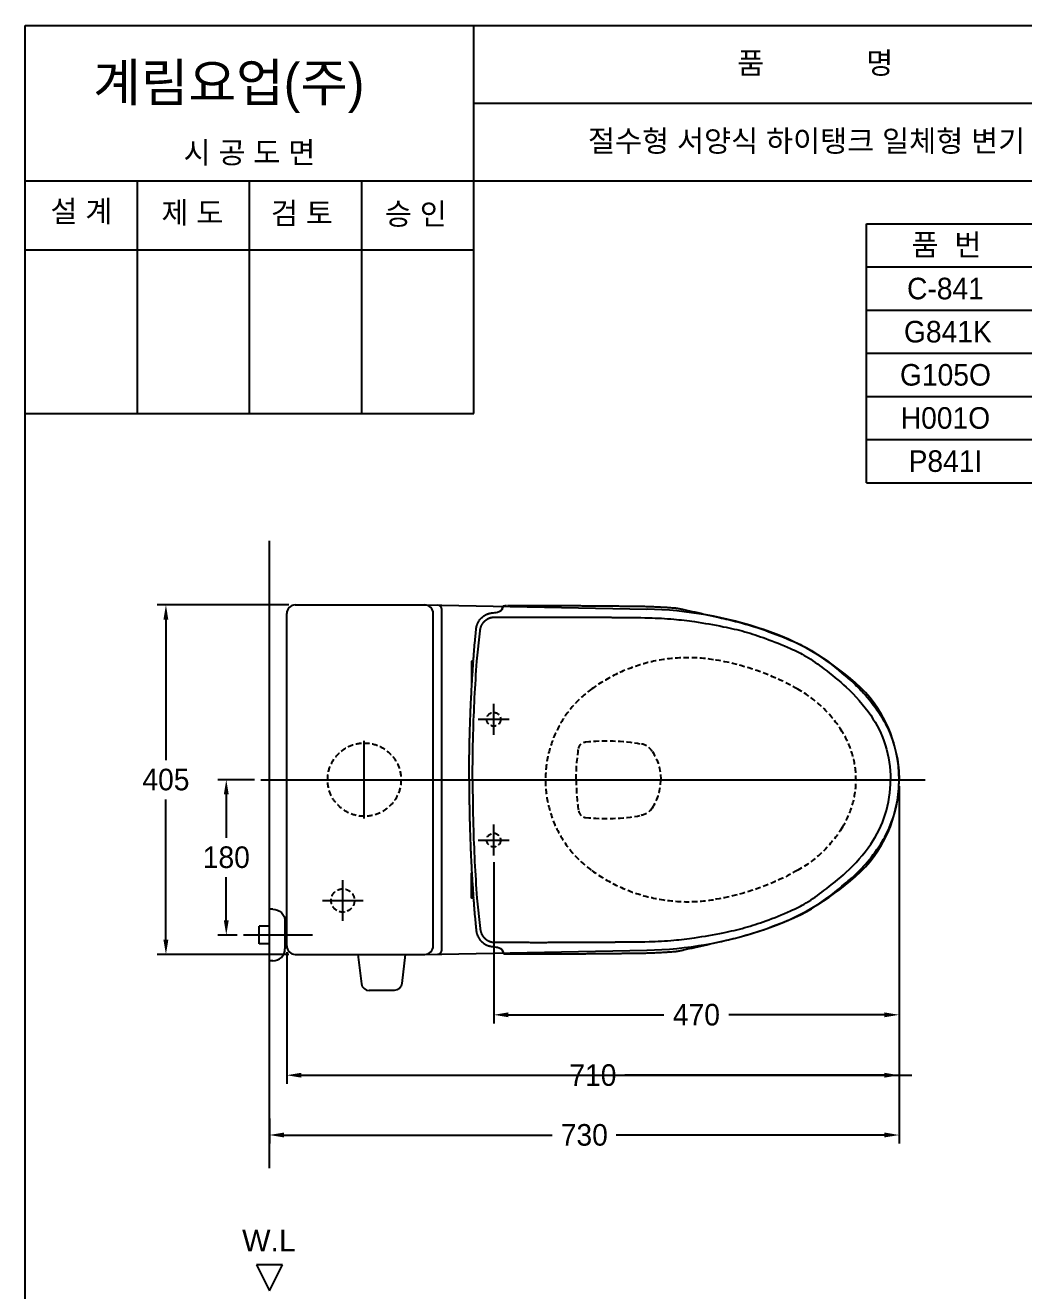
# Model space of a CAD drawing. Header units: millimetres. Extents: x 4660 to 14520, y -4429 to -1100.
# Drawn here: x 8820 to 9977, y -2566 to -1100 of the extents above; entities that cross this region are included whole.
import ezdxf
from ezdxf.enums import TextEntityAlignment as Align
from ezdxf.lldxf.tags import DXFTag

# ---------------------------------------------------------------- set-up
doc = ezdxf.new("R2010")
doc.units = ezdxf.units.MM
doc.linetypes.add('DASHED2', pattern=[9.525, 6.35, -3.175])
for name, color, linetype in [('TEXT', 7, 'Continuous'), ('내부선 및 부속', 4, 'Continuous'), ('도각라인', 255, 'Continuous'), ('외형선', 3, 'Continuous'), ('점선', 6, 'DASHED2'), ('중심선', 1, 'DASHED'), ('치수선', 7, 'Continuous')]:
    doc.layers.add(name, color=color, linetype=linetype)
doc.styles.add('____', font='')
doc.styles.add('타이틀', font='H2GTRM.TTF', dxfattribs={"height": 25})
doc.styles.get('____').set_extended_font_data('굴림')
tags = doc.linetypes.add('DASHDOT', pattern=[70, 31, -13, 13, -13]).pattern_tags.tags
tags[10:11] = [DXFTag(74, 4), DXFTag(75, 0), DXFTag(340, '0'), DXFTag(46, 0.0), DXFTag(50, 0.0), DXFTag(44, 0.0), DXFTag(45, 0.0)]
tags[8:9] = [DXFTag(74, 4), DXFTag(75, 0), DXFTag(340, '0'), DXFTag(46, 0.0), DXFTag(50, 0.0), DXFTag(44, 0.0), DXFTag(45, 0.0)]
tags[6:7] = [DXFTag(74, 4), DXFTag(75, 0), DXFTag(340, '0'), DXFTag(46, 0.0), DXFTag(50, 0.0), DXFTag(44, 0.0), DXFTag(45, 0.0)]
tags[4:5] = [DXFTag(74, 4), DXFTag(75, 0), DXFTag(340, '0'), DXFTag(46, 0.0), DXFTag(50, 0.0), DXFTag(44, 0.0), DXFTag(45, 0.0)]
tags = doc.linetypes.add('DASHED', pattern=[25.72, 12.86, -12.86]).pattern_tags.tags
tags[6:7] = [DXFTag(74, 4), DXFTag(75, 0), DXFTag(340, '0'), DXFTag(46, 0.0), DXFTag(50, 0.0), DXFTag(44, 0.0), DXFTag(45, 0.0)]
tags[4:5] = [DXFTag(74, 4), DXFTag(75, 0), DXFTag(340, '0'), DXFTag(46, 0.0), DXFTag(50, 0.0), DXFTag(44, 0.0), DXFTag(45, 0.0)]
doc.dimstyles.new('MSADIM', dxfattribs={"dimtxt": 33, "dimasz": 17, "dimexe": 10, "dimexo": 7.5, "dimgap": 10, "dimtad": 0, "dimtih": 1, "dimtoh": 1, "dimdec": 0, "dimzin": 1, "dimdsep": 46, "dimtxsty": '____', "dimcen": 11.25, "dimadec": 0, "dimazin": 0, "dimtfac": 1, "dimtdec": 0, "dimtix": 1, "dimtmove": 0, "dimatfit": 3, "dimfxl": 1, "dimtolj": 1, "dimtzin": 1, "dimarcsym": 0})

# ---------------------------------------------------------------- blocks, each defined once
blk = doc.blocks.new('*D29')
at = {"layer": '치수선', "color": 0, "linetype": 'Continuous', "lineweight": -2, "transparency": 16777216}
for p, q in [((9832.6, -1981.6), (9832.6, -2256.6)), ((9362.6, -2069.6), (9362.6, -2256.6)), ((9379.6, -2246.6), (9559.9, -2246.6)), ((9815.6, -2246.6), (9635.2, -2246.6))]:
    blk.add_line(p, q, dxfattribs=at)
at = {"layer": '치수선', "color": 0, "linetype": 'Continuous', "transparency": 16777216}
for points in [[(9379.6, -2243.8), (9379.6, -2249.4), (9362.6, -2246.6)], [(9815.6, -2243.8), (9815.6, -2249.4), (9832.6, -2246.6)]]:
    blk.add_solid(points, dxfattribs=at)
at = {"layer": '치수선', "color": 0, "linetype": 'Continuous', "transparency": 16777216, "insert": (9597.6, -2246.6), "char_height": 25, "attachment_point": 5, "style": '____'}
blk.add_mtext('\\A1;470', dxfattribs=at)
blk = doc.blocks.new('*D30')
at = {"layer": '치수선', "color": 0, "linetype": 'Continuous', "lineweight": -2, "transparency": 16777216}
for p, q in [((9832.6, -1981.6), (9832.6, -2326.6)), ((9122.6, -2174.1), (9122.6, -2326.6)), ((9139.6, -2316.6), (9440.4, -2316.6)), ((9815.6, -2316.6), (9514.7, -2316.6))]:
    blk.add_line(p, q, dxfattribs=at)
at = {"layer": '치수선', "color": 0, "linetype": 'Continuous', "transparency": 16777216}
for points in [[(9139.6, -2313.8), (9139.6, -2319.4), (9122.6, -2316.6)], [(9815.6, -2313.8), (9815.6, -2319.4), (9832.6, -2316.6)]]:
    blk.add_solid(points, dxfattribs=at)
at = {"layer": '치수선', "color": 0, "linetype": 'Continuous', "transparency": 16777216, "insert": (9477.6, -2316.6), "char_height": 25, "attachment_point": 5, "style": '____'}
blk.add_mtext('\\A1;710', dxfattribs=at)
blk = doc.blocks.new('*D31')
at = {"layer": '치수선', "color": 0, "linetype": 'Continuous', "lineweight": -2, "transparency": 16777216}
for p, q in [((9125.1, -1771.6), (8972.6, -1771.6)), ((8982.6, -1788.6), (8982.6, -1951.3)), ((8982.6, -2159.6), (8982.6, -1996.9)), ((9125.1, -2176.6), (8972.6, -2176.6))]:
    blk.add_line(p, q, dxfattribs=at)
at = {"layer": '치수선', "color": 0, "linetype": 'Continuous', "transparency": 16777216}
for points in [[(8979.7, -1788.6), (8985.4, -1788.6), (8982.6, -1771.6)], [(8979.7, -2159.6), (8985.4, -2159.6), (8982.6, -2176.6)]]:
    blk.add_solid(points, dxfattribs=at)
at = {"layer": '치수선', "color": 0, "linetype": 'Continuous', "transparency": 16777216, "insert": (8982.6, -1974.1), "char_height": 25, "attachment_point": 5, "style": '____'}
blk.add_mtext('\\A1;405', dxfattribs=at)
blk = doc.blocks.new('*D32')
at = {"layer": '치수선', "color": 0, "linetype": 'Continuous', "lineweight": -2, "transparency": 16777216}
for p, q in [((9085.1, -1974.1), (9042.6, -1974.1)), ((9052.6, -1991.1), (9052.6, -2041.3)), ((9052.6, -2137.1), (9052.6, -2087)), ((9065.1, -2154.1), (9042.6, -2154.1))]:
    blk.add_line(p, q, dxfattribs=at)
at = {"layer": '치수선', "color": 0, "linetype": 'Continuous', "transparency": 16777216}
for points in [[(9049.7, -1991.1), (9055.4, -1991.1), (9052.6, -1974.1)], [(9049.7, -2137.1), (9055.4, -2137.1), (9052.6, -2154.1)]]:
    blk.add_solid(points, dxfattribs=at)
at = {"layer": '치수선', "color": 0, "linetype": 'Continuous', "transparency": 16777216, "insert": (9052.6, -2064.1), "char_height": 25, "attachment_point": 5, "style": '____'}
blk.add_mtext('\\A1;180', dxfattribs=at)
blk = doc.blocks.new('*D34')
at = {"layer": '치수선', "color": 0, "linetype": 'Continuous', "lineweight": -2, "transparency": 16777216}
for p, q in [((9832.6, -2254.1), (9832.6, -2395.9)), ((9102.6, -2366.8), (9102.6, -2395.9)), ((9119.6, -2385.9), (9430.4, -2385.9)), ((9815.6, -2385.9), (9504.7, -2385.9))]:
    blk.add_line(p, q, dxfattribs=at)
at = {"layer": '치수선', "color": 0, "linetype": 'Continuous', "transparency": 16777216}
for points in [[(9119.6, -2383), (9119.6, -2388.7), (9102.6, -2385.9)], [(9815.6, -2383), (9815.6, -2388.7), (9832.6, -2385.9)]]:
    blk.add_solid(points, dxfattribs=at)
at = {"layer": '치수선', "color": 0, "linetype": 'Continuous', "transparency": 16777216, "insert": (9467.6, -2385.9), "char_height": 25, "attachment_point": 5, "style": '____'}
blk.add_mtext('\\A1;730', dxfattribs=at)

msp = doc.modelspace()

# ---------------------------------------------------------------- linework, layer by layer
at = {"layer": '내부선 및 부속'}
for p, q in [((9292.6, -2166.6), (9292.6, -1781.6)), ((9302.6, -2171.3), (9302.6, -1776.9))]:
    msp.add_line(p, q, dxfattribs=at)
at = {"layer": '내부선 및 부속', "linetype": 'Continuous'}
for p, q in [((9343.1, -1836.9), (9346.9, -1801.5)), ((9343.1, -2111.3), (9346.9, -2146.7)), ((9106.6, -2124.1), (9102.6, -2124.1)), ((9120.6, -2138.1), (9120.6, -2170.1)), ((9090.6, -2164.4), (9090.6, -2143.9)), ((9102.6, -2143.9), (9090.6, -2143.9)), ((9122.6, -2143.9), (9120.6, -2143.9)), ((9102.6, -2164.4), (9090.6, -2164.4)), ((9122.6, -2164.4), (9120.6, -2164.4)), ((9106.6, -2184.1), (9102.6, -2184.1)), ((9204.9, -2176.6), (9209.3, -2210.7)), ((9260.1, -2176.6), (9256.2, -2210.4)), ((9247.3, -2218.3), (9218.3, -2218.5))]:
    msp.add_line(p, q, dxfattribs=at)
at = {"layer": '내부선 및 부속', "linetype": 'Continuous', "flags": 128}
for points in [[(9106.6, -2124.1, -0.414214), (9120.6, -2138.1)], [(9256.2, -2210.4, -0.379025), (9247.3, -2218.3)]]:
    msp.add_lwpolyline(points, format="xyb", dxfattribs=at)
at = {"layer": '내부선 및 부속'}
for centre, radius, start, end in [((9282.6, -1781.6), 10, 0, 90), ((9297.6, -1776.9), 5, 0, 88.8892), ((9282.6, -2166.6), 10, 270, 0), ((9297.6, -2171.3), 5, 271.1108, 0)]:
    msp.add_arc(centre, radius, start, end, dxfattribs=at)
at = {"layer": '내부선 및 부속', "linetype": 'Continuous'}
for centre, radius, start, end in [((9106.6, -2170.1), 14, 270, 360), ((9218.2, -2209.5), 9, 187.3283, 270.36)]:
    msp.add_arc(centre, radius, start, end, dxfattribs=at)
for points, knots in [([(9360.9, -1780.8), (9362.9, -1780.6), (9366.3, -1780.2), (9370.4, -1778.9), (9372.6, -1776.9), (9373.3, -1774.8), (9373.7, -1773.6), (9373.9, -1772.9)], [0, 0, 0, 0, 0.365249, 0.602127, 0.767607, 0.87495, 1, 1, 1, 1]), ([(9370.3, -1778.5), (9371, -1778.1), (9371.5, -1777.7), (9372.2, -1776.8), (9372.4, -1776.3), (9373, -1774.6), (9373.2, -1773.8), (9373.4, -1773.3)], [0, 0, 0, 0, 0.27184, 0.27184, 0.635663, 0.635663, 1, 1, 1, 1]), ([(9504.4, -1786), (9517.1, -1786), (9539.5, -1786.2), (9569.9, -1787.6), (9598.6, -1791.2), (9626.1, -1796), (9653.8, -1802.2), (9679.7, -1810.9), (9703.5, -1820.3), (9726.5, -1831.5), (9747.7, -1847.1), (9774.2, -1868.3), (9800.2, -1897), (9818.8, -1933.9), (9822.4, -1960.5), (9822.6, -1974.1)], [0, 0, 0, 0, 0.093653, 0.164046, 0.223339, 0.306249, 0.368717, 0.431233, 0.506855, 0.556726, 0.618117, 0.699663, 0.805979, 0.899628, 1, 1, 1, 1]), ([(9583.1, -1776.9), (9587.3, -1777.8), (9600.9, -1780.9), (9621.7, -1785.6), (9650.6, -1792.3), (9669.8, -1798.2), (9681.6, -1802.6)], [0, 0, 0, 0, 0.127278, 0.411073, 0.628105, 1, 1, 1, 1]), ([(9681.6, -1802.6), (9693, -1806.8), (9708, -1812.6), (9726, -1821.4), (9744.9, -1833.2), (9763.8, -1848.2), (9782.8, -1864.6), (9796.7, -1879.4), (9811, -1897.9), (9823.6, -1921.8), (9830.8, -1947.3), (9832.6, -1965), (9832.6, -1974.1)], [0, 0, 0, 0, 0.150256, 0.1971, 0.246973, 0.425111, 0.493876, 0.556337, 0.675024, 0.781285, 0.887301, 1, 1, 1, 1]), ([(9338.1, -1974.1), (9338.1, -1956.5), (9338.4, -1938.9), (9339.6, -1893.2), (9341.1, -1865), (9343.1, -1836.9)], [0, 0, 0, 0, 0.384285, 0.384285, 1, 1, 1, 1]), ([(9338.1, -1974.1), (9338.1, -1991.7), (9338.4, -2009.3), (9339.6, -2055), (9341.1, -2083.2), (9343.1, -2111.3)], [0, 0, 0, 0, 0.384285, 0.384285, 1, 1, 1, 1]), ([(9504.4, -2162.2), (9517.1, -2162.2), (9539.5, -2162), (9569.9, -2160.6), (9598.6, -2157), (9626.1, -2152.2), (9653.8, -2146), (9679.7, -2137.4), (9703.5, -2127.9), (9726.5, -2116.7), (9747.7, -2101.1), (9774.2, -2079.9), (9800.2, -2051.3), (9818.8, -2014.4), (9822.4, -1987.7), (9822.6, -1974.1)], [0, 0, 0, 0, 0.093653, 0.164046, 0.223339, 0.306249, 0.368717, 0.431233, 0.506855, 0.556726, 0.618117, 0.699663, 0.805979, 0.899628, 1, 1, 1, 1]), ([(9681.6, -2145.6), (9693, -2141.4), (9708, -2135.6), (9726, -2126.8), (9744.9, -2115), (9763.8, -2100), (9782.8, -2083.6), (9796.7, -2068.8), (9811, -2050.4), (9823.6, -2026.5), (9830.8, -2001), (9832.6, -1983.3), (9832.6, -1974.1)], [0, 0, 0, 0, 0.150256, 0.1971, 0.246973, 0.425111, 0.493876, 0.556337, 0.675024, 0.781285, 0.887301, 1, 1, 1, 1]), ([(9583.1, -2171.3), (9587.3, -2170.4), (9600.9, -2167.4), (9621.7, -2162.6), (9650.6, -2155.9), (9669.8, -2150), (9681.6, -2145.6)], [0, 0, 0, 0, 0.127278, 0.411073, 0.628105, 1, 1, 1, 1]), ([(9360.9, -2167.4), (9362.9, -2167.6), (9366.3, -2168), (9370.4, -2169.4), (9372.6, -2171.3), (9373.3, -2173.5), (9373.7, -2174.6), (9373.9, -2175.3)], [0, 0, 0, 0, 0.365249, 0.602127, 0.767607, 0.87495, 1, 1, 1, 1]), ([(9370.3, -2169.7), (9371, -2170.1), (9371.5, -2170.5), (9372.2, -2171.4), (9372.4, -2171.9), (9373, -2173.6), (9373.2, -2174.4), (9373.4, -2174.9)], [0, 0, 0, 0, 0.27184, 0.27184, 0.635663, 0.635663, 1, 1, 1, 1])]:
    msp.add_open_spline(points, degree=3, knots=knots, dxfattribs=at)
for points, weights in [([(9373.4, -1773.3), (9373.4, -1772.9), (9373.9, -1772.9)], [1, 0.759584069252, 1]), ([(9373.9, -1772.8), (9374.1, -1772.7), (9374.3, -1772.6)], [1, 0.97375112772, 1]), ([(9374.3, -1772.6), (9375, -1772.5), (9375.7, -1772.4)], [1, 0.995997786522, 1]), ([(9378.5, -1772.3), (9427, -1772.2), (9475.4, -1772.5)], [1, 0.99998986721, 1]), ([(9475.4, -1772.5), (9499.6, -1772.7), (9523.8, -1773)], [1, 0.999997258186, 1]), ([(9523.8, -1773), (9548, -1773.1), (9572.2, -1775)], [1, 0.99938338995, 1]), ([(9342.8, -1796.4), (9345.3, -1786.8), (9354.2, -1782.6)], [1, 0.905401706696, 1]), ([(9354.2, -1782.6), (9357.3, -1781.2), (9360.9, -1780.8)], [1, 0.986322164536, 1]), ([(9363.3, -1785.8), (9414.5, -1785.5), (9465.8, -1785.7)], [1, 0.999987840652, 1]), ([(9465.8, -1785.7), (9474.3, -1785.8), (9482.9, -1785.8)], [1, 0.999999582767, 1]), ([(9572.2, -1775), (9573.3, -1775.1), (9574.3, -1775.2)], [1, 0.999780237675, 1]), ([(9574.3, -1775.2), (9575.3, -1775.4), (9576.3, -1775.6)], [1, 0.999994516373, 1]), ([(9576.3, -1775.6), (9579.7, -1776.2), (9583.1, -1776.9)], [1, 0.999980866909, 1]), ([(9340.8, -1815.5), (9341.5, -1807.7), (9342.2, -1800)], [1, 0.999991178513, 1]), ([(9342.2, -1800), (9342.4, -1798.1), (9342.8, -1796.4)], [1, 0.996846735477, 1]), ([(9339.1, -1835.9), (9339.8, -1825.9), (9340.6, -1815.9)], [1, 0.999985337257, 1]), ([(9334.1, -1974.1), (9334.1, -1905.3), (9339.1, -1836.6)], [1, 0.999331831932, 1]), ([(9337.9, -1836.6), (9336.7, -1836.6), (9336.7, -1837.7)], [1, 0.709781348705, 1]), ([(9334.1, -1974.1), (9334.1, -2042.9), (9339.1, -2111.6)], [1, 0.999331831932, 1]), ([(9336.7, -2083), (9336.7, -2082.4), (9337.2, -2082.1)], [1, 0.875766694546, 1]), ([(9337.9, -2111.6), (9336.7, -2111.6), (9336.7, -2110.6)], [1, 0.709781348705, 1]), ([(9339.1, -2112.3), (9339.8, -2122.3), (9340.6, -2132.3)], [1, 0.999985337257, 1]), ([(9340.8, -2132.7), (9341.5, -2140.5), (9342.2, -2148.3)], [1, 0.999991178513, 1]), ([(9342.2, -2148.3), (9342.4, -2150.1), (9342.8, -2151.8)], [1, 0.996846735477, 1]), ([(9342.8, -2151.8), (9345.3, -2161.4), (9354.2, -2165.6)], [1, 0.905401706696, 1]), ([(9354.2, -2165.6), (9357.3, -2167.1), (9360.9, -2167.4)], [1, 0.986322164536, 1]), ([(9363.3, -2162.5), (9414.5, -2162.7), (9465.8, -2162.5)], [1, 0.999987840652, 1]), ([(9465.8, -2162.5), (9474.3, -2162.5), (9482.9, -2162.4)], [1, 0.999999582767, 1]), ([(9373.4, -2174.9), (9373.4, -2175.4), (9373.9, -2175.3)], [1, 0.759584069252, 1]), ([(9373.9, -2175.4), (9374.1, -2175.5), (9374.3, -2175.6)], [1, 0.97375112772, 1]), ([(9374.3, -2175.6), (9375, -2175.8), (9375.7, -2175.8)], [1, 0.995997786522, 1]), ([(9375.7, -2175.8), (9376.2, -2175.9), (9376.8, -2175.9)], [1, 0.999717116356, 1]), ([(9376.8, -2175.9), (9376.8, -2175.9), (9376.9, -2175.9)], [1, 0.999998092651, 1]), ([(9376.9, -2175.9), (9377.3, -2175.9), (9377.6, -2175.9)], [1, 0.999943375587, 1]), ([(9377.6, -2175.9), (9378.1, -2175.9), (9378.5, -2175.9)], [1, 0.999943435192, 1]), ([(9378.5, -2175.9), (9427, -2176), (9475.4, -2175.7)], [1, 0.99998986721, 1]), ([(9475.4, -2175.7), (9499.6, -2175.5), (9523.8, -2175.2)], [1, 0.999997258186, 1]), ([(9523.8, -2175.2), (9548, -2175.1), (9572.2, -2173.2)], [1, 0.99938338995, 1]), ([(9572.2, -2173.2), (9573.3, -2173.1), (9574.3, -2173)], [1, 0.999780237675, 1]), ([(9574.3, -2173), (9575.3, -2172.8), (9576.3, -2172.7)], [1, 0.999994516373, 1]), ([(9576.3, -2172.7), (9579.7, -2172), (9583.1, -2171.3)], [1, 0.999980866909, 1])]:
    msp.add_rational_spline(points, weights, degree=2, dxfattribs=at)
for points, degree in [([(9373.9, -1772.9), (9373.9, -1772.9), (9373.9, -1772.8), (9373.9, -1772.8), (9373.9, -1772.8), (9373.9, -1772.8)], 5), ([(9482.9, -1785.8), (9493.6, -1785.9), (9504.4, -1786)], 2), ([(9336.7, -1837.7), (9336.7, -1851.4), (9336.7, -1865.2)], 2), ([(9339.1, -1836.6), (9338.5, -1836.6), (9337.9, -1836.6)], 2), ([(9336.7, -2110.6), (9336.7, -2096.8), (9336.7, -2083)], 2), ([(9339.1, -2111.6), (9338.5, -2111.6), (9337.9, -2111.6)], 2), ([(9482.9, -2162.4), (9493.6, -2162.3), (9504.4, -2162.2)], 2), ([(9373.9, -2175.3), (9373.9, -2175.4), (9373.9, -2175.4), (9373.9, -2175.4), (9373.9, -2175.4), (9373.9, -2175.4)], 5)]:
    msp.add_open_spline(points, degree=degree, dxfattribs=at)
for points in [[(9346.9, -1801.5), (9347.2, -1798.3), (9348.5, -1795.4), (9349.9, -1792.5), (9352.2, -1790.3), (9354.4, -1788.1), (9357.4, -1786.9), (9358.8, -1786.3), (9360.3, -1786), (9361.1, -1785.9), (9361.9, -1785.8), (9362.6, -1785.8), (9363.3, -1785.8)], [(9346.9, -2146.7), (9347.2, -2149.9), (9348.5, -2152.8), (9349.9, -2155.7), (9352.2, -2157.9), (9354.4, -2160.1), (9357.4, -2161.3), (9358.8, -2161.9), (9360.3, -2162.2), (9361.1, -2162.3), (9361.9, -2162.4), (9362.6, -2162.5), (9363.3, -2162.5)]]:
    msp.add_rational_spline(points, [1, 0.985439419746, 1, 0.983340084553, 1, 0.981753587723, 1, 0.995261609554, 1, 0.998759031296, 1, 0.999247133732, 1], degree=2, knots=[0, 0, 0, 0.253131, 0.253131, 0.505475, 0.505475, 0.756562, 0.756562, 0.881321, 0.881321, 0.943657, 0.943657, 1, 1, 1], dxfattribs=at)
at = {"layer": '도각라인', "color": 7}
for p, q in [((8819.6, -3629.9), (8819.6, -1099.9)), ((8819.6, -1099.9), (10619.6, -1099.9)), ((9339.6, -1549.9), (9339.6, -1099.9)), ((9339.6, -1189.9), (10619.6, -1189.9)), ((8819.6, -1279.9), (10619.6, -1279.9)), ((8949.6, -1549.9), (8949.6, -1279.9)), ((9079.6, -1549.9), (9079.6, -1279.9)), ((9209.6, -1549.9), (9209.6, -1279.9)), ((9794.6, -1579.9), (9794.6, -1329.9)), ((9794.6, -1329.9), (10589.6, -1329.9)), ((8819.6, -1359.9), (9339.6, -1359.9)), ((9794.6, -1379.9), (10589.6, -1379.9)), ((9794.6, -1429.9), (10589.6, -1429.9)), ((9794.6, -1479.9), (10589.6, -1479.9)), ((9794.6, -1529.9), (10589.6, -1529.9)), ((8819.6, -1549.9), (9339.6, -1549.9)), ((9794.6, -1629.9), (9794.6, -1579.9)), ((9794.6, -1579.9), (10589.6, -1579.9)), ((9794.6, -1629.9), (10589.6, -1629.9))]:
    msp.add_line(p, q, dxfattribs=at)
at = {"layer": '외형선', "linetype": 'Continuous'}
for p, q in [((9102.6, -2424.3), (9102.6, -1697.4)), ((9117.6, -2536.3), (9087.6, -2536.3)), ((9087.6, -2536.3), (9102.6, -2566.3)), ((9102.6, -2566.3), (9117.6, -2536.3))]:
    msp.add_line(p, q, dxfattribs=at)
at = {"layer": '외형선'}
for p, q in [((9132.6, -1771.6), (9282.6, -1771.6)), ((9282.8, -1771.6), (9540.3, -1776.6)), ((9122.6, -2166.6), (9122.6, -1781.6)), ((9132.6, -2176.6), (9282.6, -2176.6)), ((9282.8, -2176.6), (9540.3, -2171.6))]:
    msp.add_line(p, q, dxfattribs=at)
for centre, radius, start, end in [((9132.6, -1781.6), 10, 90, 180), ((9531.6, -2226.5), 450, 71.2867, 88.8892), ((9576.5, -2093.9), 310, 48.4889, 71.4001), ((9682.6, -1974.1), 150, 311.5111, 48.4889), ((9576.5, -1854.3), 310, 288.5999, 311.5111), ((9531.6, -1721.7), 450, 271.1108, 288.7133), ((9132.6, -2166.6), 10, 180, 270)]:
    msp.add_arc(centre, radius, start, end, dxfattribs=at)
at = {"layer": '외형선', "linetype": 'Continuous'}
for points, weights in [([(9375.7, -1772.4), (9376.2, -1772.4), (9376.8, -1772.3)], [1, 0.999717116356, 1]), ([(9376.9, -1772.3), (9377.3, -1772.3), (9377.6, -1772.3)], [1, 0.999943375587, 1])]:
    msp.add_rational_spline(points, weights, degree=2, dxfattribs=at)
at = {"layer": '점선', "flags": 128}
for points in [[(9461, -1938, -0.340717), (9468.9, -1930.4)], [(9468.9, -1930.4, -0.070312), (9533.2, -1932.6)], [(9458.2, -1974.1, -0.037774), (9461, -1938)], [(9546.5, -1941.4, -0.145176), (9556.2, -1974.1)], [(9546.5, -2006.8, -0.207813), (9533.2, -2015.6)], [(9766.6, -2029.7, -0.124986), (9715.1, -2079.1)], [(9715.1, -2079.1, -0.089919), (9617.4, -2113.2, -0.089919)]]:
    msp.add_lwpolyline(points, format="xyb", dxfattribs=at)
at = {"layer": '점선'}
for centre, radius in [((9362.6, -1904.1), 8), ((9212.6, -1974.1), 42.5), ((9362.6, -2044.1), 8), ((9187.6, -2114.1), 13.5)]:
    msp.add_circle(centre, radius, dxfattribs=at)
for centre, radius, start, end in [((9587.8, -2022.7), 190, 81.0299, 125.9342), ((9572.2, -2121.5), 290, 60.4773, 81.0299), ((9552.6, -1974.1), 130, 125.9129, 234.0658), ((9643.7, -1995.3), 145, 31.9805, 60.4773), ((9677.6, -1974.1), 105, 328.0195, 31.9805), ((9529.8, -1952.3), 20, 33.0409, 79.9998), ((9698.2, -1974.1), 240, 180, 188.653), ((9496.2, -1974.1), 60, 326.9591, 0.0001), ((9469.9, -2008.9), 9, 188.653, 263.9124), ((9493.3, -1789.1), 230, 263.9124, 280.0002), ((9587.8, -1925.5), 190, 234.0658, 278.9701)]:
    msp.add_arc(centre, radius, start, end, dxfattribs=at)
at = {"layer": '중심선', "linetype": 'DASHDOT'}
for p, q in [((9362.6, -1922.1), (9362.6, -1886.1)), ((9344.6, -1904.1), (9380.6, -1904.1)), ((9212.6, -2019.1), (9212.6, -1929.1)), ((9092.6, -1974.1), (9862.6, -1974.1)), ((9362.6, -2062.1), (9362.6, -2026.1)), ((9344.6, -2044.1), (9380.6, -2044.1)), ((9187.6, -2137.6), (9187.6, -2090.6)), ((9164.1, -2114.1), (9211.1, -2114.1)), ((9152.6, -2154.1), (9072.6, -2154.1))]:
    msp.add_line(p, q, dxfattribs=at)
at = {"layer": '치수선'}
msp.add_line((9132.6, -2316.6), (9847.5, -2316.6), dxfattribs=at)

# ---------------------------------------------------------------- texts
at = {"layer": 'TEXT', "style": '타이틀'}
for s, p in [('품             명', (9735.3, -1143.5)), ('시 공 도 면', (9079.4, -1247.2)), ('절수형 서양식 하이탱크 일체형 변기', (9725.3, -1233.9)), ('설 계', (8884.6, -1315.3)), ('제 도', (9013.3, -1317)), ('검 토', (9140.3, -1317.6)), ('승 인', (9272.3, -1318.4)), ('품  번', (9887.5, -1354.1)), ('C-841', (9886.3, -1404.9)), ('G841K', (9889.1, -1454.9)), ('G105O', (9886.3, -1504.9)), ('H001O', (9886.3, -1554.9)), ('P841I', (9886.3, -1604.9))]:
    msp.add_text(s, height=25, dxfattribs=at).set_placement(p, align=Align.MIDDLE_CENTER)
msp.add_text('계림요업(주)', height=44, dxfattribs=at).set_placement((8898.3, -1188.1))
at = {"layer": 'TEXT', "insert": (9070.9, -2495.7), "char_height": 25, "width": 248.993, "attachment_point": 1, "line_spacing_factor": 0.963855, "style": '타이틀'}
msp.add_mtext('\\fArial;W.L', dxfattribs=at)

# ---------------------------------------------------------------- dimensions: what is measured, and where the dimension line sits
at = {"layer": '치수선', "linetype": 'Continuous'}
for base, p1, p2, picture, middle in [((8982.6, -2176.6), (9132.6, -1771.6), (9132.6, -2176.6), '*D31', (8982.6, -1974.1)), ((9052.6, -2154.1), (9092.6, -1974.1), (9072.6, -2154.1), '*D32', (9052.6, -2064.1))]:
    dim = msp.add_linear_dim(base=base, p1=p1, p2=p2, angle=90, dimstyle='MSADIM', override={"dimtxt": 25}, dxfattribs=at)
    dim.commit()
    dim.dimension.update_dxf_attribs({"geometry": picture, "text_midpoint": middle})
for base, p1, p2, picture, middle in [((9832.6, -2316.6), (9122.6, -2166.6), (9832.6, -1974.1), '*D30', (9477.6, -2316.6)), ((9832.6, -2246.6), (9362.6, -2062.1), (9832.6, -1974.1), '*D29', (9597.6, -2246.6)), ((9102.6, -2385.9), (9832.6, -2246.6), (9102.6, -2359.3), '*D34', (9467.6, -2385.9))]:
    dim = msp.add_linear_dim(base=base, p1=p1, p2=p2, dimstyle='MSADIM', override={"dimtxt": 25}, dxfattribs=at)
    dim.commit()
    dim.dimension.update_dxf_attribs({"geometry": picture, "text_midpoint": middle})

doc.saveas('drawing.dxf')
